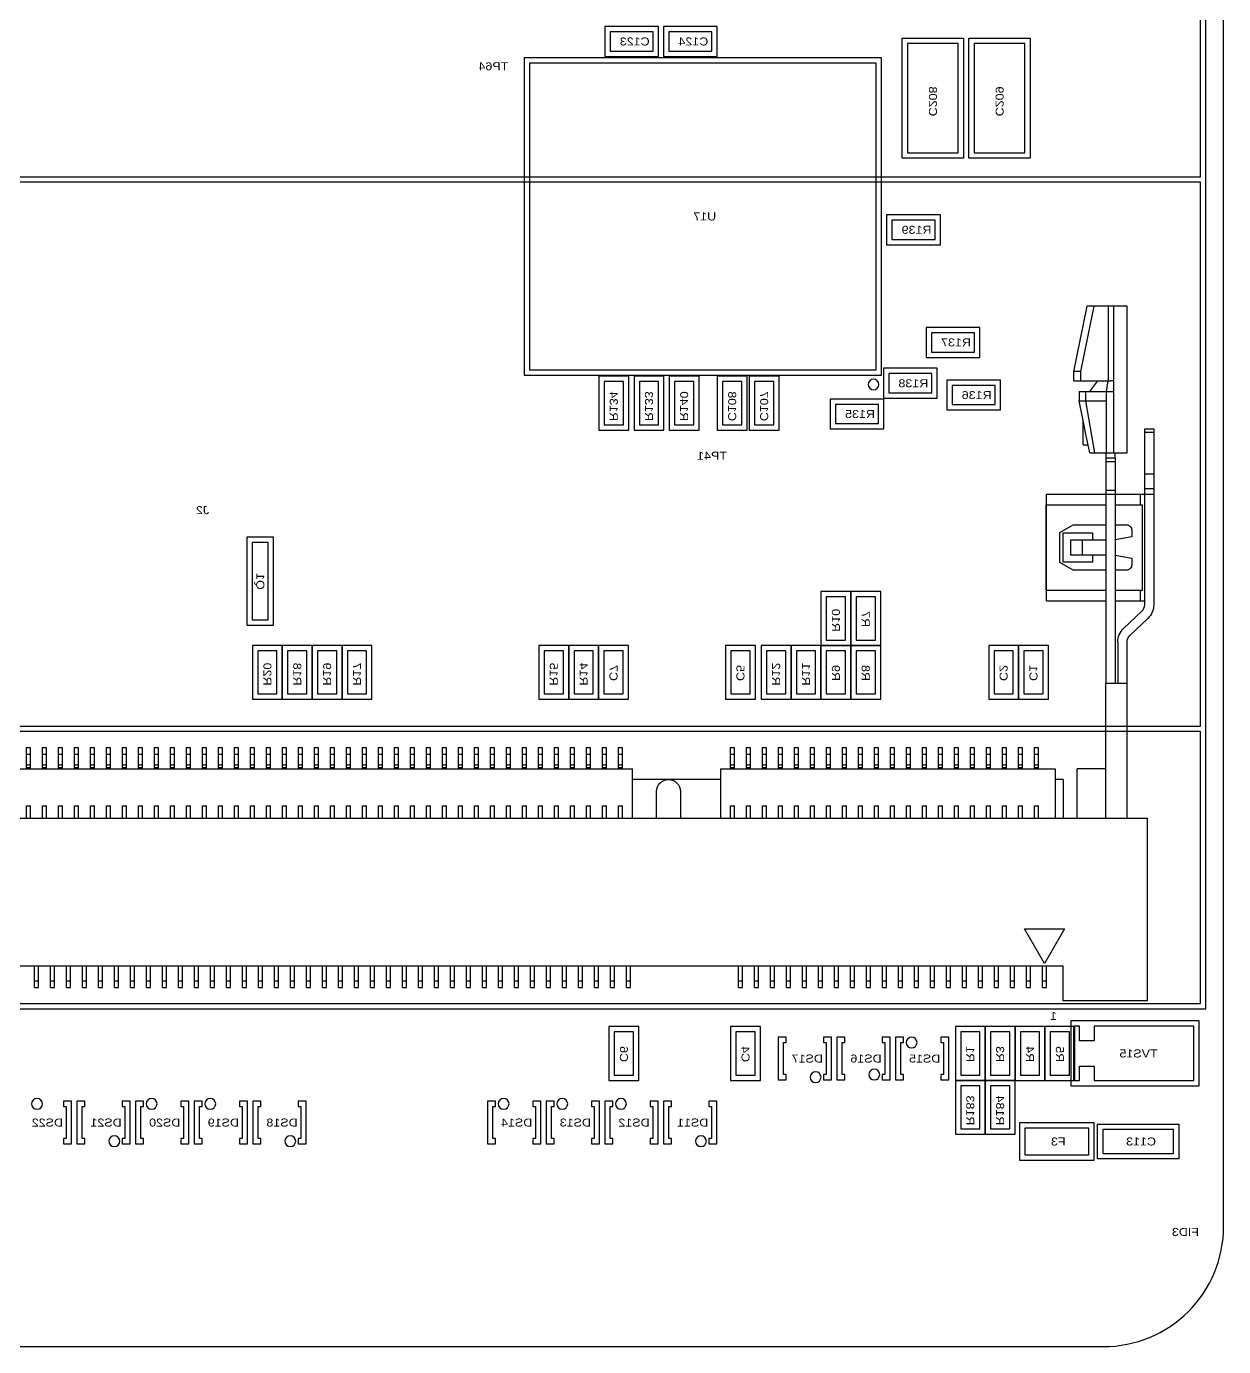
# Model space of a CAD drawing. Extents: x -90 to 0, y 0 to 90.
# Drawn here: x -44.9 to 0, y 0 to 49.5 of the extents above; entities that cross this region are included whole.
import ezdxf

# ---------------------------------------------------------------- set-up
doc = ezdxf.new("R2010")
doc.units = 0
for name, color, linetype in [('BOARD', 85, 'CONTINUOUS'), ('COMPONENTI', 12, 'CONTINUOUS'), ('REFERENCE', 142, 'CONTINUOUS')]:
    doc.layers.add(name, color=color, linetype=linetype)

msp = doc.modelspace()

# ---------------------------------------------------------------- linework, layer by layer
at = {"layer": 'BOARD'}
msp.add_lwpolyline([(-85.5, 0), (-4.5, 0, 0.414214), (0, 4.5), (0, 85.5, 0.414214), (-4.5, 90), (-85.5, 90, 0.414214), (-90, 85.5), (-90, 4.5, 0.414214)], format="xyb", close=True, dxfattribs=at)
at = {"layer": 'COMPONENTI'}
for points in [[(-0.67, 12.66), (-0.67, 50.06), (-76.07, 50.06), (-76.07, 12.66)], [(-75.87, 43.86), (-0.87, 43.86), (-0.87, 49.86), (-75.87, 49.86)], [(-23.21, 49.49), (-23.21, 48.37), (-21.19, 48.37), (-21.19, 49.49)], [(-21.39, 49.29), (-23.01, 49.29), (-23.01, 48.57), (-21.39, 48.57)], [(-18.99, 48.37), (-18.99, 49.49), (-21.01, 49.49), (-21.01, 48.37)], [(-20.81, 48.57), (-19.19, 48.57), (-19.19, 49.29), (-20.81, 49.29)], [(-12.05, 49.05), (-9.75, 49.05), (-9.75, 44.55), (-12.05, 44.55)], [(-9.55, 49.05), (-7.25, 49.05), (-7.25, 44.55), (-9.55, 44.55)], [(-9.95, 44.75), (-9.95, 48.85), (-11.85, 48.85), (-11.85, 44.75)], [(-7.45, 44.75), (-7.45, 48.85), (-9.35, 48.85), (-9.35, 44.75)], [(-26.23, 36.42), (-12.83, 36.42), (-12.83, 48.32), (-26.23, 48.32)], [(-26.03, 48.12), (-26.03, 36.62), (-13.03, 36.62), (-13.03, 48.12)], [(-75.87, 23.26), (-0.87, 23.26), (-0.87, 43.66), (-75.87, 43.66)], [(-10.62, 41.31), (-10.62, 42.43), (-12.64, 42.43), (-12.64, 41.31)], [(-12.44, 41.51), (-10.82, 41.51), (-10.82, 42.23), (-12.44, 42.23)], [(-11.16, 38.2076), (-11.16, 37.0876), (-9.14, 37.0876), (-9.14, 38.2076)], [(-9.34, 38.0076), (-10.96, 38.0076), (-10.96, 37.2876), (-9.34, 37.2876)], [(-12.76, 36.676), (-12.76, 35.556), (-10.74, 35.556), (-10.74, 36.676)], [(-22.31, 36.38), (-23.43, 36.38), (-23.43, 34.36), (-22.31, 34.36)], [(-22.51, 34.56), (-22.51, 36.18), (-23.23, 36.18), (-23.23, 34.56)], [(-20.99, 36.38), (-22.11, 36.38), (-22.11, 34.36), (-20.99, 34.36)], [(-21.19, 34.56), (-21.19, 36.18), (-21.91, 36.18), (-21.91, 34.56)], [(-20.79, 34.36), (-19.67, 34.36), (-19.67, 36.38), (-20.79, 36.38)], [(-20.59, 36.18), (-20.59, 34.56), (-19.87, 34.56), (-19.87, 36.18)], [(-18.99, 34.36), (-17.87, 34.36), (-17.87, 36.38), (-18.99, 36.38)], [(-18.79, 36.18), (-18.79, 34.56), (-18.07, 34.56), (-18.07, 36.18)], [(-17.79, 34.36), (-16.67, 34.36), (-16.67, 36.38), (-17.79, 36.38)], [(-17.59, 36.18), (-17.59, 34.56), (-16.87, 34.56), (-16.87, 36.18)], [(-10.94, 36.476), (-12.56, 36.476), (-12.56, 35.756), (-10.94, 35.756)], [(-8.365, 35.1146), (-8.365, 36.2346), (-10.385, 36.2346), (-10.385, 35.1146)], [(-10.185, 35.3146), (-8.565, 35.3146), (-8.565, 36.0346), (-10.185, 36.0346)], [(-12.74, 34.4046), (-12.74, 35.5246), (-14.76, 35.5246), (-14.76, 34.4046)], [(-14.56, 34.6046), (-12.94, 34.6046), (-12.94, 35.3246), (-14.56, 35.3246)], [(-35.625, 30.35), (-36.625, 30.35), (-36.625, 27.05), (-35.625, 27.05)], [(-35.825, 27.25), (-35.825, 30.15), (-36.425, 30.15), (-36.425, 27.25)], [(-13.98, 28.31), (-15.1, 28.31), (-15.1, 26.29), (-13.98, 26.29)], [(-12.86, 28.31), (-13.98, 28.31), (-13.98, 26.29), (-12.86, 26.29)], [(-14.18, 26.49), (-14.18, 28.11), (-14.9, 28.11), (-14.9, 26.49)], [(-13.06, 26.49), (-13.06, 28.11), (-13.78, 28.11), (-13.78, 26.49)], [(-35.3, 26.29), (-36.42, 26.29), (-36.42, 24.27), (-35.3, 24.27)], [(-34.18, 26.29), (-35.3, 26.29), (-35.3, 24.27), (-34.18, 24.27)], [(-34.18, 24.27), (-33.06, 24.27), (-33.06, 26.29), (-34.18, 26.29)], [(-33.06, 24.27), (-31.94, 24.27), (-31.94, 26.29), (-33.06, 26.29)], [(-25.68, 24.27), (-24.56, 24.27), (-24.56, 26.29), (-25.68, 26.29)], [(-24.56, 24.27), (-23.44, 24.27), (-23.44, 26.29), (-24.56, 26.29)], [(-23.44, 24.27), (-22.32, 24.27), (-22.32, 26.29), (-23.44, 26.29)], [(-18.68, 24.27), (-17.56, 24.27), (-17.56, 26.29), (-18.68, 26.29)], [(-17.34, 24.27), (-16.22, 24.27), (-16.22, 26.29), (-17.34, 26.29)], [(-16.22, 24.27), (-15.1, 24.27), (-15.1, 26.29), (-16.22, 26.29)], [(-15.1, 24.27), (-13.98, 24.27), (-13.98, 26.29), (-15.1, 26.29)], [(-13.98, 24.27), (-12.86, 24.27), (-12.86, 26.29), (-13.98, 26.29)], [(-8.81, 24.27), (-7.69, 24.27), (-7.69, 26.29), (-8.81, 26.29)], [(-7.69, 24.27), (-6.57, 24.27), (-6.57, 26.29), (-7.69, 26.29)], [(-35.5, 24.47), (-35.5, 26.09), (-36.22, 26.09), (-36.22, 24.47)], [(-34.38, 24.47), (-34.38, 26.09), (-35.1, 26.09), (-35.1, 24.47)], [(-33.98, 26.09), (-33.98, 24.47), (-33.26, 24.47), (-33.26, 26.09)], [(-32.86, 26.09), (-32.86, 24.47), (-32.14, 24.47), (-32.14, 26.09)], [(-25.48, 26.09), (-25.48, 24.47), (-24.76, 24.47), (-24.76, 26.09)], [(-24.36, 26.09), (-24.36, 24.47), (-23.64, 24.47), (-23.64, 26.09)], [(-23.24, 26.09), (-23.24, 24.47), (-22.52, 24.47), (-22.52, 26.09)], [(-18.48, 26.09), (-18.48, 24.47), (-17.76, 24.47), (-17.76, 26.09)], [(-17.14, 26.09), (-17.14, 24.47), (-16.42, 24.47), (-16.42, 26.09)], [(-16.02, 26.09), (-16.02, 24.47), (-15.3, 24.47), (-15.3, 26.09)], [(-14.9, 26.09), (-14.9, 24.47), (-14.18, 24.47), (-14.18, 26.09)], [(-13.78, 26.09), (-13.78, 24.47), (-13.06, 24.47), (-13.06, 26.09)], [(-8.61, 26.09), (-8.61, 24.47), (-7.89, 24.47), (-7.89, 26.09)], [(-7.49, 26.09), (-7.49, 24.47), (-6.77, 24.47), (-6.77, 26.09)], [(-75.87, 12.86), (-0.87, 12.86), (-0.87, 23.06), (-75.87, 23.06)], [(-23.05, 9.98), (-21.93, 9.98), (-21.93, 12), (-23.05, 12)], [(-18.49, 9.98), (-17.37, 9.98), (-17.37, 12), (-18.49, 12)], [(-8.94, 12), (-10.06, 12), (-10.06, 9.98), (-8.94, 9.98)], [(-7.82, 12), (-8.94, 12), (-8.94, 9.98), (-7.82, 9.98)], [(-6.7, 12), (-7.82, 12), (-7.82, 9.98), (-6.7, 9.98)], [(-5.58, 12), (-6.7, 12), (-6.7, 9.98), (-5.58, 9.98)], [(-0.92, 9.77), (-0.92, 12.21), (-5.73, 12.21), (-5.73, 9.77)], [(-4.8562, 9.97), (-1.12, 9.97), (-1.12, 12.01), (-4.8562, 12.01), (-4.8562, 11.465), (-5.41, 11.465), (-5.41, 12.01), (-5.63, 12.01), (-5.63, 9.97), (-5.41, 9.97), (-5.41, 10.515), (-4.8562, 10.515)], [(-22.85, 11.8), (-22.85, 10.18), (-22.13, 10.18), (-22.13, 11.8)], [(-18.29, 11.8), (-18.29, 10.18), (-17.57, 10.18), (-17.57, 11.8)], [(-16.4, 10), (-16.4, 10.2), (-16.5, 10.2), (-16.5, 11.4), (-16.4, 11.4), (-16.4, 11.6), (-16.7, 11.6), (-16.7, 10)], [(-14.7, 10), (-14.7, 11.6), (-15, 11.6), (-15, 11.4), (-14.9, 11.4), (-14.9, 10.2), (-15, 10.2), (-15, 10)], [(-14.2, 10), (-14.2, 10.2), (-14.3, 10.2), (-14.3, 11.4), (-14.2, 11.4), (-14.2, 11.6), (-14.5, 11.6), (-14.5, 10)], [(-12.5, 10), (-12.5, 11.6), (-12.8, 11.6), (-12.8, 11.4), (-12.7, 11.4), (-12.7, 10.2), (-12.8, 10.2), (-12.8, 10)], [(-12.3, 11.6), (-12.3, 10), (-12, 10), (-12, 10.2), (-12.1, 10.2), (-12.1, 11.4), (-12, 11.4), (-12, 11.6)], [(-10.6, 11.6), (-10.6, 11.4), (-10.5, 11.4), (-10.5, 10.2), (-10.6, 10.2), (-10.6, 10), (-10.3, 10), (-10.3, 11.6)], [(-9.14, 10.18), (-9.14, 11.8), (-9.86, 11.8), (-9.86, 10.18)], [(-8.02, 10.18), (-8.02, 11.8), (-8.74, 11.8), (-8.74, 10.18)], [(-6.9, 10.18), (-6.9, 11.8), (-7.62, 11.8), (-7.62, 10.18)], [(-5.78, 10.18), (-5.78, 11.8), (-6.5, 11.8), (-6.5, 10.18)], [(-10.06, 7.96), (-8.94, 7.96), (-8.94, 9.98), (-10.06, 9.98)], [(-8.94, 7.96), (-7.82, 7.96), (-7.82, 9.98), (-8.94, 9.98)], [(-9.86, 9.78), (-9.86, 8.16), (-9.14, 8.16), (-9.14, 9.78)], [(-8.74, 9.78), (-8.74, 8.16), (-8.02, 8.16), (-8.02, 9.78)], [(-43.5, 9.2), (-43.5, 9), (-43.4, 9), (-43.4, 7.8), (-43.5, 7.8), (-43.5, 7.6), (-43.2, 7.6), (-43.2, 9.2)], [(-42.7, 7.6), (-42.7, 7.8), (-42.8, 7.8), (-42.8, 9), (-42.7, 9), (-42.7, 9.2), (-43, 9.2), (-43, 7.6)], [(-41, 7.6), (-41, 9.2), (-41.3, 9.2), (-41.3, 9), (-41.2, 9), (-41.2, 7.8), (-41.3, 7.8), (-41.3, 7.6)], [(-40.8, 9.2), (-40.8, 7.6), (-40.5, 7.6), (-40.5, 7.8), (-40.6, 7.8), (-40.6, 9), (-40.5, 9), (-40.5, 9.2)], [(-39.1, 9.2), (-39.1, 9), (-39, 9), (-39, 7.8), (-39.1, 7.8), (-39.1, 7.6), (-38.8, 7.6), (-38.8, 9.2)], [(-38.6, 9.2), (-38.6, 7.6), (-38.3, 7.6), (-38.3, 7.8), (-38.4, 7.8), (-38.4, 9), (-38.3, 9), (-38.3, 9.2)], [(-36.9, 9.2), (-36.9, 9), (-36.8, 9), (-36.8, 7.8), (-36.9, 7.8), (-36.9, 7.6), (-36.6, 7.6), (-36.6, 9.2)], [(-36.1, 7.6), (-36.1, 7.8), (-36.2, 7.8), (-36.2, 9), (-36.1, 9), (-36.1, 9.2), (-36.4, 9.2), (-36.4, 7.6)], [(-34.4, 7.6), (-34.4, 9.2), (-34.7, 9.2), (-34.7, 9), (-34.6, 9), (-34.6, 7.8), (-34.7, 7.8), (-34.7, 7.6)], [(-27.6, 9.2), (-27.6, 7.6), (-27.3, 7.6), (-27.3, 7.8), (-27.4, 7.8), (-27.4, 9), (-27.3, 9), (-27.3, 9.2)], [(-25.9, 9.2), (-25.9, 9), (-25.8, 9), (-25.8, 7.8), (-25.9, 7.8), (-25.9, 7.6), (-25.6, 7.6), (-25.6, 9.2)], [(-25.4, 9.2), (-25.4, 7.6), (-25.1, 7.6), (-25.1, 7.8), (-25.2, 7.8), (-25.2, 9), (-25.1, 9), (-25.1, 9.2)], [(-23.7, 9.2), (-23.7, 9), (-23.6, 9), (-23.6, 7.8), (-23.7, 7.8), (-23.7, 7.6), (-23.4, 7.6), (-23.4, 9.2)], [(-23.2, 9.2), (-23.2, 7.6), (-22.9, 7.6), (-22.9, 7.8), (-23, 7.8), (-23, 9), (-22.9, 9), (-22.9, 9.2)], [(-21.5, 9.2), (-21.5, 9), (-21.4, 9), (-21.4, 7.8), (-21.5, 7.8), (-21.5, 7.6), (-21.2, 7.6), (-21.2, 9.2)], [(-20.7, 7.6), (-20.7, 7.8), (-20.8, 7.8), (-20.8, 9), (-20.7, 9), (-20.7, 9.2), (-21, 9.2), (-21, 7.6)], [(-19, 7.6), (-19, 9.2), (-19.3, 9.2), (-19.3, 9), (-19.2, 9), (-19.2, 7.8), (-19.3, 7.8), (-19.3, 7.6)], [(-4.85, 6.99), (-4.85, 8.39), (-7.65, 8.39), (-7.65, 6.99)], [(-7.45, 7.19), (-5.05, 7.19), (-5.05, 8.19), (-7.45, 8.19)], [(-4.735, 7.04), (-4.735, 8.34), (-1.685, 8.34), (-1.685, 7.04)], [(-1.885, 8.14), (-4.535, 8.14), (-4.535, 7.24), (-1.885, 7.24)]]:
    msp.add_lwpolyline(points, close=True, dxfattribs=at)
for points in [[(-5.62, 36.56), (-5.115, 39.01)], [(-5.3598, 36.56), (-4.8556, 39.01)], [(-3.62, 39.01), (-5.115, 39.01)], [(-4.3259, 39.01), (-4.3259, 36.21)], [(-4.12, 33.51), (-4.12, 39.01)], [(-3.62, 33.51), (-3.62, 39.01)], [(-5.62, 36.21), (-5.62, 36.56)], [(-5.3598, 36.56), (-5.62, 36.56)], [(-5.62, 36.21), (-4.3259, 36.21)], [(-5.3598, 36.21), (-5.3598, 36.56)], [(-5.0157, 35.81), (-4.72, 36.21)], [(-4.3869, 35.81), (-4.3259, 36.21)], [(-4.1466, 36.21), (-4.12, 36.21)], [(-5.4207, 35.81), (-5.4207, 35.46)], [(-5.4207, 35.81), (-4.12, 35.81)], [(-5.1653, 35.46), (-5.1653, 35.81)], [(-4.3869, 33.51), (-4.3869, 35.81)], [(-5.4207, 35.46), (-4.3869, 35.46)], [(-5.2792, 34.7796), (-5.4207, 35.46)], [(-4.8318, 33.51), (-5.1653, 35.46)], [(-5.1497, 34.148), (-5.2792, 34.7796)], [(-5.27, 33.81), (-5.27, 34.7346)], [(-2.97, 34.41), (-2.97, 27.81)], [(-2.97, 34.41), (-2.62, 34.41)], [(-2.62, 34.2718), (-2.97, 34.2718)], [(-2.62, 34.41), (-2.62, 27.81)], [(-5.27, 33.81), (-5.082, 33.81)], [(-5.0559, 33.6799), (-5.1497, 34.148)], [(-5.0224, 33.51), (-5.0559, 33.6799)], [(-5.0227, 33.51), (-5.0559, 33.6799)], [(-5.0227, 33.51), (-3.62, 33.51)], [(-4.42, 33.51), (-4.42, 33.31)], [(-4.42, 33.31), (-4.42, 24.86)], [(-4.07, 33.31), (-4.42, 33.31)], [(-4.07, 33.1709), (-4.42, 33.1709)], [(-4.07, 33.31), (-4.07, 33.51)], [(-4.07, 33.31), (-4.07, 24.86)], [(-2.62, 32.7128), (-2.97, 32.7128)], [(-6.645, 27.96), (-6.645, 31.96)], [(-6.645, 31.96), (-4.42, 31.96)], [(-4.07, 32.0991), (-4.42, 32.0991)], [(-4.42, 31.96), (-4.07, 31.96)], [(-4.07, 31.96), (-2.62, 31.96)], [(-3.12, 31.56), (-3.12, 31.96)], [(-2.62, 32.16), (-2.97, 32.16)], [(-6.67, 31.56), (-6.67, 28.36)], [(-6.67, 31.56), (-4.42, 31.56)], [(-4.07, 31.56), (-3.045, 31.56)], [(-3.045, 28.36), (-3.045, 31.56)], [(-6.145, 30.5213), (-5.645, 30.81)], [(-5.645, 30.81), (-4.42, 30.81)], [(-4.07, 30.81), (-3.645, 30.81)], [(-6.145, 29.3987), (-6.145, 30.5213)], [(-6.02, 29.41), (-6.02, 30.51)], [(-6.02, 30.51), (-4.92, 30.51)], [(-5.745, 30.235), (-5.745, 29.685)], [(-4.42, 30.235), (-5.745, 30.235)], [(-5.295, 29.685), (-5.295, 30.235)], [(-4.92, 30.51), (-4.92, 30.235)], [(-3.445, 30.36), (-4.07, 30.2484)], [(-3.445, 30.61), (-3.445, 30.36)], [(-5.645, 29.11), (-6.145, 29.3987)], [(-4.92, 29.41), (-6.02, 29.41)], [(-5.745, 29.685), (-4.42, 29.685)], [(-4.92, 29.685), (-4.92, 29.41)], [(-4.07, 29.6716), (-3.445, 29.56)], [(-3.445, 29.56), (-3.445, 29.31)], [(-4.42, 29.11), (-5.645, 29.11)], [(-3.645, 29.11), (-4.07, 29.11)], [(-6.67, 28.36), (-4.42, 28.36)], [(-4.07, 28.36), (-3.045, 28.36)], [(-3.12, 27.96), (-3.12, 28.36)], [(-6.645, 27.96), (-4.42, 27.96)], [(-4.07, 27.96), (-2.97, 27.96)], [(-3.0791, 27.5561), (-3.7518, 26.9178)], [(-3.5109, 26.6639), (-2.8382, 27.3022)], [(-3.97, 26.41), (-3.97, 24.86)], [(-3.62, 19.81), (-3.62, 26.41)], [(-4.42, 19.81), (-4.42, 24.86)], [(-3.62, 24.86), (-4.42, 24.86)], [(-44.895, 22.46), (-44.745, 22.46)], [(-44.895, 21.66), (-44.895, 22.46)], [(-44.745, 21.66), (-44.745, 22.46)], [(-44.295, 22.46), (-44.145, 22.46)], [(-44.295, 21.66), (-44.295, 22.46)], [(-44.145, 21.66), (-44.145, 22.46)], [(-43.695, 22.46), (-43.545, 22.46)], [(-43.695, 21.66), (-43.695, 22.46)], [(-43.545, 21.66), (-43.545, 22.46)], [(-43.095, 22.46), (-42.945, 22.46)], [(-43.095, 21.66), (-43.095, 22.46)], [(-42.945, 21.66), (-42.945, 22.46)], [(-42.495, 22.46), (-42.345, 22.46)], [(-42.495, 21.66), (-42.495, 22.46)], [(-42.345, 21.66), (-42.345, 22.46)], [(-41.895, 22.46), (-41.745, 22.46)], [(-41.895, 21.66), (-41.895, 22.46)], [(-41.745, 21.66), (-41.745, 22.46)], [(-41.295, 22.46), (-41.145, 22.46)], [(-41.295, 21.66), (-41.295, 22.46)], [(-41.145, 21.66), (-41.145, 22.46)], [(-40.695, 22.46), (-40.545, 22.46)], [(-40.695, 21.66), (-40.695, 22.46)], [(-40.545, 21.66), (-40.545, 22.46)], [(-40.095, 22.46), (-39.945, 22.46)], [(-40.095, 21.66), (-40.095, 22.46)], [(-39.945, 21.66), (-39.945, 22.46)], [(-39.495, 22.46), (-39.345, 22.46)], [(-39.495, 21.66), (-39.495, 22.46)], [(-39.345, 21.66), (-39.345, 22.46)], [(-38.895, 22.46), (-38.745, 22.46)], [(-38.895, 21.66), (-38.895, 22.46)], [(-38.745, 21.66), (-38.745, 22.46)], [(-38.295, 22.46), (-38.145, 22.46)], [(-38.295, 21.66), (-38.295, 22.46)], [(-38.145, 21.66), (-38.145, 22.46)], [(-37.695, 22.46), (-37.545, 22.46)], [(-37.695, 21.66), (-37.695, 22.46)], [(-37.545, 21.66), (-37.545, 22.46)], [(-37.095, 22.46), (-36.945, 22.46)], [(-37.095, 21.66), (-37.095, 22.46)], [(-36.945, 21.66), (-36.945, 22.46)], [(-36.495, 22.46), (-36.345, 22.46)], [(-36.495, 21.66), (-36.495, 22.46)], [(-36.345, 21.66), (-36.345, 22.46)], [(-35.895, 22.46), (-35.745, 22.46)], [(-35.895, 21.66), (-35.895, 22.46)], [(-35.745, 21.66), (-35.745, 22.46)], [(-35.295, 22.46), (-35.145, 22.46)], [(-35.295, 21.66), (-35.295, 22.46)], [(-35.145, 21.66), (-35.145, 22.46)], [(-34.695, 22.46), (-34.545, 22.46)], [(-34.695, 21.66), (-34.695, 22.46)], [(-34.545, 21.66), (-34.545, 22.46)], [(-34.095, 22.46), (-33.945, 22.46)], [(-34.095, 21.66), (-34.095, 22.46)], [(-33.945, 21.66), (-33.945, 22.46)], [(-33.495, 22.46), (-33.345, 22.46)], [(-33.495, 21.66), (-33.495, 22.46)], [(-33.345, 21.66), (-33.345, 22.46)], [(-32.895, 21.66), (-32.895, 22.46)], [(-32.895, 22.46), (-32.745, 22.46)], [(-32.745, 21.66), (-32.745, 22.46)], [(-32.295, 21.66), (-32.295, 22.46)], [(-32.295, 22.46), (-32.145, 22.46)], [(-32.145, 21.66), (-32.145, 22.46)], [(-31.695, 21.66), (-31.695, 22.46)], [(-31.695, 22.46), (-31.545, 22.46)], [(-31.545, 21.66), (-31.545, 22.46)], [(-31.095, 21.66), (-31.095, 22.46)], [(-31.095, 22.46), (-30.945, 22.46)], [(-30.945, 21.66), (-30.945, 22.46)], [(-30.495, 21.66), (-30.495, 22.46)], [(-30.495, 22.46), (-30.345, 22.46)], [(-30.345, 21.66), (-30.345, 22.46)], [(-29.895, 21.66), (-29.895, 22.46)], [(-29.895, 22.46), (-29.745, 22.46)], [(-29.745, 21.66), (-29.745, 22.46)], [(-29.295, 21.66), (-29.295, 22.46)], [(-29.295, 22.46), (-29.145, 22.46)], [(-29.145, 21.66), (-29.145, 22.46)], [(-28.695, 21.66), (-28.695, 22.46)], [(-28.695, 22.46), (-28.545, 22.46)], [(-28.545, 21.66), (-28.545, 22.46)], [(-28.095, 21.66), (-28.095, 22.46)], [(-28.095, 22.46), (-27.945, 22.46)], [(-27.945, 21.66), (-27.945, 22.46)], [(-27.495, 21.66), (-27.495, 22.46)], [(-27.495, 22.46), (-27.345, 22.46)], [(-27.345, 21.66), (-27.345, 22.46)], [(-26.895, 21.66), (-26.895, 22.46)], [(-26.895, 22.46), (-26.745, 22.46)], [(-26.745, 21.66), (-26.745, 22.46)], [(-26.295, 21.66), (-26.295, 22.46)], [(-26.295, 22.46), (-26.145, 22.46)], [(-26.145, 21.66), (-26.145, 22.46)], [(-25.695, 21.66), (-25.695, 22.46)], [(-25.695, 22.46), (-25.545, 22.46)], [(-25.545, 21.66), (-25.545, 22.46)], [(-25.095, 21.66), (-25.095, 22.46)], [(-25.095, 22.46), (-24.945, 22.46)], [(-24.945, 21.66), (-24.945, 22.46)], [(-24.495, 21.66), (-24.495, 22.46)], [(-24.495, 22.46), (-24.345, 22.46)], [(-24.345, 21.66), (-24.345, 22.46)], [(-23.895, 21.66), (-23.895, 22.46)], [(-23.895, 22.46), (-23.745, 22.46)], [(-23.745, 21.66), (-23.745, 22.46)], [(-23.295, 21.66), (-23.295, 22.46)], [(-23.295, 22.46), (-23.145, 22.46)], [(-23.145, 21.66), (-23.145, 22.46)], [(-22.695, 21.66), (-22.695, 22.46)], [(-22.695, 22.46), (-22.545, 22.46)], [(-22.545, 21.66), (-22.545, 22.46)], [(-18.495, 21.66), (-18.495, 22.46)], [(-18.495, 22.46), (-18.345, 22.46)], [(-18.345, 21.66), (-18.345, 22.46)], [(-17.895, 21.66), (-17.895, 22.46)], [(-17.895, 22.46), (-17.745, 22.46)], [(-17.745, 21.66), (-17.745, 22.46)], [(-17.295, 21.66), (-17.295, 22.46)], [(-17.295, 22.46), (-17.145, 22.46)], [(-17.145, 21.66), (-17.145, 22.46)], [(-16.695, 21.66), (-16.695, 22.46)], [(-16.695, 22.46), (-16.545, 22.46)], [(-16.545, 21.66), (-16.545, 22.46)], [(-16.095, 21.66), (-16.095, 22.46)], [(-16.095, 22.46), (-15.945, 22.46)], [(-15.945, 21.66), (-15.945, 22.46)], [(-15.495, 21.66), (-15.495, 22.46)], [(-15.495, 22.46), (-15.345, 22.46)], [(-15.345, 21.66), (-15.345, 22.46)], [(-14.895, 21.66), (-14.895, 22.46)], [(-14.895, 22.46), (-14.745, 22.46)], [(-14.745, 21.66), (-14.745, 22.46)], [(-14.295, 21.66), (-14.295, 22.46)], [(-14.295, 22.46), (-14.145, 22.46)], [(-14.145, 21.66), (-14.145, 22.46)], [(-13.695, 21.66), (-13.695, 22.46)], [(-13.695, 22.46), (-13.545, 22.46)], [(-13.545, 21.66), (-13.545, 22.46)], [(-13.095, 21.66), (-13.095, 22.46)], [(-13.095, 22.46), (-12.945, 22.46)], [(-12.945, 21.66), (-12.945, 22.46)], [(-12.495, 21.66), (-12.495, 22.46)], [(-12.495, 22.46), (-12.345, 22.46)], [(-12.345, 21.66), (-12.345, 22.46)], [(-11.895, 21.66), (-11.895, 22.46)], [(-11.895, 22.46), (-11.745, 22.46)], [(-11.745, 21.66), (-11.745, 22.46)], [(-11.295, 21.66), (-11.295, 22.46)], [(-11.295, 22.46), (-11.145, 22.46)], [(-11.145, 21.66), (-11.145, 22.46)], [(-10.695, 21.66), (-10.695, 22.46)], [(-10.695, 22.46), (-10.545, 22.46)], [(-10.545, 21.66), (-10.545, 22.46)], [(-10.095, 21.66), (-10.095, 22.46)], [(-10.095, 22.46), (-9.945, 22.46)], [(-9.945, 21.66), (-9.945, 22.46)], [(-9.495, 21.66), (-9.495, 22.46)], [(-9.495, 22.46), (-9.345, 22.46)], [(-9.345, 21.66), (-9.345, 22.46)], [(-8.895, 21.66), (-8.895, 22.46)], [(-8.895, 22.46), (-8.745, 22.46)], [(-8.745, 21.66), (-8.745, 22.46)], [(-8.295, 21.66), (-8.295, 22.46)], [(-8.295, 22.46), (-8.145, 22.46)], [(-8.145, 21.66), (-8.145, 22.46)], [(-7.695, 21.66), (-7.695, 22.46)], [(-7.695, 22.46), (-7.545, 22.46)], [(-7.545, 21.66), (-7.545, 22.46)], [(-7.095, 21.66), (-7.095, 22.46)], [(-7.095, 22.46), (-6.945, 22.46)], [(-6.945, 21.66), (-6.945, 22.46)], [(-44.895, 22.21), (-44.745, 22.21)], [(-44.895, 21.81), (-44.745, 21.81)], [(-44.295, 22.21), (-44.145, 22.21)], [(-44.295, 21.81), (-44.145, 21.81)], [(-43.695, 22.21), (-43.545, 22.21)], [(-43.695, 21.81), (-43.545, 21.81)], [(-43.095, 22.21), (-42.945, 22.21)], [(-43.095, 21.81), (-42.945, 21.81)], [(-42.495, 22.21), (-42.345, 22.21)], [(-42.495, 21.81), (-42.345, 21.81)], [(-41.895, 22.21), (-41.745, 22.21)], [(-41.895, 21.81), (-41.745, 21.81)], [(-41.295, 22.21), (-41.145, 22.21)], [(-41.295, 21.81), (-41.145, 21.81)], [(-40.695, 22.21), (-40.545, 22.21)], [(-40.695, 21.81), (-40.545, 21.81)], [(-40.095, 22.21), (-39.945, 22.21)], [(-40.095, 21.81), (-39.945, 21.81)], [(-39.495, 22.21), (-39.345, 22.21)], [(-39.495, 21.81), (-39.345, 21.81)], [(-38.895, 22.21), (-38.745, 22.21)], [(-38.895, 21.81), (-38.745, 21.81)], [(-38.295, 22.21), (-38.145, 22.21)], [(-38.295, 21.81), (-38.145, 21.81)], [(-37.695, 22.21), (-37.545, 22.21)], [(-37.695, 21.81), (-37.545, 21.81)], [(-37.095, 22.21), (-36.945, 22.21)], [(-37.095, 21.81), (-36.945, 21.81)], [(-36.495, 22.21), (-36.345, 22.21)], [(-36.495, 21.81), (-36.345, 21.81)], [(-35.895, 22.21), (-35.745, 22.21)], [(-35.895, 21.81), (-35.745, 21.81)], [(-35.295, 22.21), (-35.145, 22.21)], [(-35.295, 21.81), (-35.145, 21.81)], [(-34.695, 22.21), (-34.545, 22.21)], [(-34.695, 21.81), (-34.545, 21.81)], [(-34.095, 22.21), (-33.945, 22.21)], [(-34.095, 21.81), (-33.945, 21.81)], [(-33.495, 22.21), (-33.345, 22.21)], [(-33.495, 21.81), (-33.345, 21.81)], [(-32.895, 22.21), (-32.745, 22.21)], [(-32.895, 21.81), (-32.745, 21.81)], [(-32.295, 22.21), (-32.145, 22.21)], [(-32.295, 21.81), (-32.145, 21.81)], [(-31.695, 22.21), (-31.545, 22.21)], [(-31.695, 21.81), (-31.545, 21.81)], [(-31.095, 22.21), (-30.945, 22.21)], [(-31.095, 21.81), (-30.945, 21.81)], [(-30.495, 22.21), (-30.345, 22.21)], [(-30.495, 21.81), (-30.345, 21.81)], [(-29.895, 22.21), (-29.745, 22.21)], [(-29.895, 21.81), (-29.745, 21.81)], [(-29.295, 22.21), (-29.145, 22.21)], [(-29.295, 21.81), (-29.145, 21.81)], [(-28.695, 22.21), (-28.545, 22.21)], [(-28.695, 21.81), (-28.545, 21.81)], [(-28.095, 22.21), (-27.945, 22.21)], [(-28.095, 21.81), (-27.945, 21.81)], [(-27.495, 22.21), (-27.345, 22.21)], [(-27.495, 21.81), (-27.345, 21.81)], [(-26.895, 22.21), (-26.745, 22.21)], [(-26.895, 21.81), (-26.745, 21.81)], [(-26.295, 22.21), (-26.145, 22.21)], [(-26.295, 21.81), (-26.145, 21.81)], [(-25.695, 22.21), (-25.545, 22.21)], [(-25.695, 21.81), (-25.545, 21.81)], [(-25.095, 22.21), (-24.945, 22.21)], [(-25.095, 21.81), (-24.945, 21.81)], [(-24.495, 22.21), (-24.345, 22.21)], [(-24.495, 21.81), (-24.345, 21.81)], [(-23.895, 22.21), (-23.745, 22.21)], [(-23.895, 21.81), (-23.745, 21.81)], [(-23.295, 22.21), (-23.145, 22.21)], [(-23.295, 21.81), (-23.145, 21.81)], [(-22.695, 22.21), (-22.545, 22.21)], [(-22.695, 21.81), (-22.545, 21.81)], [(-18.495, 22.21), (-18.345, 22.21)], [(-18.495, 21.81), (-18.345, 21.81)], [(-17.895, 22.21), (-17.745, 22.21)], [(-17.895, 21.81), (-17.745, 21.81)], [(-17.295, 22.21), (-17.145, 22.21)], [(-17.295, 21.81), (-17.145, 21.81)], [(-16.695, 22.21), (-16.545, 22.21)], [(-16.695, 21.81), (-16.545, 21.81)], [(-16.095, 22.21), (-15.945, 22.21)], [(-16.095, 21.81), (-15.945, 21.81)], [(-15.495, 22.21), (-15.345, 22.21)], [(-15.495, 21.81), (-15.345, 21.81)], [(-14.895, 22.21), (-14.745, 22.21)], [(-14.895, 21.81), (-14.745, 21.81)], [(-14.295, 22.21), (-14.145, 22.21)], [(-14.295, 21.81), (-14.145, 21.81)], [(-13.695, 22.21), (-13.545, 22.21)], [(-13.695, 21.81), (-13.545, 21.81)], [(-13.095, 22.21), (-12.945, 22.21)], [(-13.095, 21.81), (-12.945, 21.81)], [(-12.495, 22.21), (-12.345, 22.21)], [(-12.495, 21.81), (-12.345, 21.81)], [(-11.895, 22.21), (-11.745, 22.21)], [(-11.895, 21.81), (-11.745, 21.81)], [(-11.295, 22.21), (-11.145, 22.21)], [(-11.295, 21.81), (-11.145, 21.81)], [(-10.695, 22.21), (-10.545, 22.21)], [(-10.695, 21.81), (-10.545, 21.81)], [(-10.095, 22.21), (-9.945, 22.21)], [(-10.095, 21.81), (-9.945, 21.81)], [(-9.495, 22.21), (-9.345, 22.21)], [(-9.495, 21.81), (-9.345, 21.81)], [(-8.895, 22.21), (-8.745, 22.21)], [(-8.895, 21.81), (-8.745, 21.81)], [(-8.295, 22.21), (-8.145, 22.21)], [(-8.295, 21.81), (-8.145, 21.81)], [(-7.695, 22.21), (-7.545, 22.21)], [(-7.695, 21.81), (-7.545, 21.81)], [(-7.095, 22.21), (-6.945, 22.21)], [(-7.095, 21.81), (-6.945, 21.81)], [(-70.72, 21.66), (-22.17, 21.66)], [(-44.895, 21.71), (-44.745, 21.71)], [(-44.295, 21.71), (-44.145, 21.71)], [(-43.695, 21.71), (-43.545, 21.71)], [(-43.095, 21.71), (-42.945, 21.71)], [(-42.495, 21.71), (-42.345, 21.71)], [(-41.895, 21.71), (-41.745, 21.71)], [(-41.295, 21.71), (-41.145, 21.71)], [(-40.695, 21.71), (-40.545, 21.71)], [(-40.095, 21.71), (-39.945, 21.71)], [(-39.495, 21.71), (-39.345, 21.71)], [(-38.895, 21.71), (-38.745, 21.71)], [(-38.295, 21.71), (-38.145, 21.71)], [(-37.695, 21.71), (-37.545, 21.71)], [(-37.095, 21.71), (-36.945, 21.71)], [(-36.495, 21.71), (-36.345, 21.71)], [(-35.895, 21.71), (-35.745, 21.71)], [(-35.295, 21.71), (-35.145, 21.71)], [(-34.695, 21.71), (-34.545, 21.71)], [(-34.095, 21.71), (-33.945, 21.71)], [(-33.495, 21.71), (-33.345, 21.71)], [(-32.895, 21.71), (-32.745, 21.71)], [(-32.295, 21.71), (-32.145, 21.71)], [(-31.695, 21.71), (-31.545, 21.71)], [(-31.095, 21.71), (-30.945, 21.71)], [(-30.495, 21.71), (-30.345, 21.71)], [(-29.895, 21.71), (-29.745, 21.71)], [(-29.295, 21.71), (-29.145, 21.71)], [(-28.695, 21.71), (-28.545, 21.71)], [(-28.095, 21.71), (-27.945, 21.71)], [(-27.495, 21.71), (-27.345, 21.71)], [(-26.895, 21.71), (-26.745, 21.71)], [(-26.295, 21.71), (-26.145, 21.71)], [(-25.695, 21.71), (-25.545, 21.71)], [(-25.095, 21.71), (-24.945, 21.71)], [(-24.495, 21.71), (-24.345, 21.71)], [(-23.895, 21.71), (-23.745, 21.71)], [(-23.295, 21.71), (-23.145, 21.71)], [(-22.695, 21.71), (-22.545, 21.71)], [(-22.17, 19.81), (-22.17, 21.66)], [(-18.87, 21.66), (-18.87, 19.81)], [(-18.87, 21.66), (-6.32, 21.66)], [(-18.495, 21.71), (-18.345, 21.71)], [(-17.895, 21.71), (-17.745, 21.71)], [(-17.295, 21.71), (-17.145, 21.71)], [(-16.695, 21.71), (-16.545, 21.71)], [(-16.095, 21.71), (-15.945, 21.71)], [(-15.495, 21.71), (-15.345, 21.71)], [(-14.895, 21.71), (-14.745, 21.71)], [(-14.295, 21.71), (-14.145, 21.71)], [(-13.695, 21.71), (-13.545, 21.71)], [(-13.095, 21.71), (-12.945, 21.71)], [(-12.495, 21.71), (-12.345, 21.71)], [(-11.895, 21.71), (-11.745, 21.71)], [(-11.295, 21.71), (-11.145, 21.71)], [(-10.695, 21.71), (-10.545, 21.71)], [(-10.095, 21.71), (-9.945, 21.71)], [(-9.495, 21.71), (-9.345, 21.71)], [(-8.895, 21.71), (-8.745, 21.71)], [(-8.295, 21.71), (-8.145, 21.71)], [(-7.695, 21.71), (-7.545, 21.71)], [(-7.095, 21.71), (-6.945, 21.71)], [(-6.32, 21.66), (-6.32, 19.81)], [(-5.49, 19.81), (-5.49, 21.66)], [(-4.42, 21.66), (-5.49, 21.66)], [(-18.87, 21.26), (-22.17, 21.26)], [(-21.27, 19.81), (-21.27, 20.81)], [(-20.37, 20.81), (-20.37, 19.81)], [(-6.02, 21.26), (-6.32, 21.26)], [(-6.02, 21.26), (-6.02, 19.81)], [(-73.87, 19.81), (-2.87, 19.81)], [(-44.895, 20.2686), (-44.745, 20.2686)], [(-44.895, 19.81), (-44.895, 20.2686)], [(-44.745, 19.81), (-44.745, 20.2686)], [(-44.295, 20.2686), (-44.145, 20.2686)], [(-44.295, 19.81), (-44.295, 20.2686)], [(-44.145, 19.81), (-44.145, 20.2686)], [(-43.695, 20.2686), (-43.545, 20.2686)], [(-43.695, 19.81), (-43.695, 20.2686)], [(-43.545, 19.81), (-43.545, 20.2686)], [(-43.095, 20.2686), (-42.945, 20.2686)], [(-43.095, 19.81), (-43.095, 20.2686)], [(-42.945, 19.81), (-42.945, 20.2686)], [(-42.495, 20.2686), (-42.345, 20.2686)], [(-42.495, 19.81), (-42.495, 20.2686)], [(-42.345, 19.81), (-42.345, 20.2686)], [(-41.895, 20.2686), (-41.745, 20.2686)], [(-41.895, 19.81), (-41.895, 20.2686)], [(-41.745, 19.81), (-41.745, 20.2686)], [(-41.295, 20.2686), (-41.145, 20.2686)], [(-41.295, 19.81), (-41.295, 20.2686)], [(-41.145, 19.81), (-41.145, 20.2686)], [(-40.695, 20.2686), (-40.545, 20.2686)], [(-40.695, 19.81), (-40.695, 20.2686)], [(-40.545, 19.81), (-40.545, 20.2686)], [(-40.095, 20.2686), (-39.945, 20.2686)], [(-40.095, 19.81), (-40.095, 20.2686)], [(-39.945, 19.81), (-39.945, 20.2686)], [(-39.495, 20.2686), (-39.345, 20.2686)], [(-39.495, 19.81), (-39.495, 20.2686)], [(-39.345, 19.81), (-39.345, 20.2686)], [(-38.895, 20.2686), (-38.745, 20.2686)], [(-38.895, 19.81), (-38.895, 20.2686)], [(-38.745, 19.81), (-38.745, 20.2686)], [(-38.295, 20.2686), (-38.145, 20.2686)], [(-38.295, 19.81), (-38.295, 20.2686)], [(-38.145, 19.81), (-38.145, 20.2686)], [(-37.695, 20.2686), (-37.545, 20.2686)], [(-37.695, 19.81), (-37.695, 20.2686)], [(-37.545, 19.81), (-37.545, 20.2686)], [(-37.095, 20.2686), (-36.945, 20.2686)], [(-37.095, 19.81), (-37.095, 20.2686)], [(-36.945, 19.81), (-36.945, 20.2686)], [(-36.495, 20.2686), (-36.345, 20.2686)], [(-36.495, 19.81), (-36.495, 20.2686)], [(-36.345, 19.81), (-36.345, 20.2686)], [(-35.895, 20.2686), (-35.745, 20.2686)], [(-35.895, 19.81), (-35.895, 20.2686)], [(-35.745, 19.81), (-35.745, 20.2686)], [(-35.295, 20.2686), (-35.145, 20.2686)], [(-35.295, 19.81), (-35.295, 20.2686)], [(-35.145, 19.81), (-35.145, 20.2686)], [(-34.695, 20.2686), (-34.545, 20.2686)], [(-34.695, 19.81), (-34.695, 20.2686)], [(-34.545, 19.81), (-34.545, 20.2686)], [(-34.095, 20.2686), (-33.945, 20.2686)], [(-34.095, 19.81), (-34.095, 20.2686)], [(-33.945, 19.81), (-33.945, 20.2686)], [(-33.495, 20.2686), (-33.345, 20.2686)], [(-33.495, 19.81), (-33.495, 20.2686)], [(-33.345, 19.81), (-33.345, 20.2686)], [(-32.895, 20.2686), (-32.745, 20.2686)], [(-32.895, 19.81), (-32.895, 20.2686)], [(-32.745, 19.81), (-32.745, 20.2686)], [(-32.295, 20.2686), (-32.145, 20.2686)], [(-32.295, 19.81), (-32.295, 20.2686)], [(-32.145, 19.81), (-32.145, 20.2686)], [(-31.695, 20.2686), (-31.545, 20.2686)], [(-31.695, 19.81), (-31.695, 20.2686)], [(-31.545, 19.81), (-31.545, 20.2686)], [(-31.095, 20.2686), (-30.945, 20.2686)], [(-31.095, 19.81), (-31.095, 20.2686)], [(-30.945, 19.81), (-30.945, 20.2686)], [(-30.495, 20.2686), (-30.345, 20.2686)], [(-30.495, 19.81), (-30.495, 20.2686)], [(-30.345, 19.81), (-30.345, 20.2686)], [(-29.895, 19.81), (-29.895, 20.2686)], [(-29.895, 20.2686), (-29.745, 20.2686)], [(-29.745, 19.81), (-29.745, 20.2686)], [(-29.295, 19.81), (-29.295, 20.2686)], [(-29.295, 20.2686), (-29.145, 20.2686)], [(-29.145, 19.81), (-29.145, 20.2686)], [(-28.695, 19.81), (-28.695, 20.2686)], [(-28.695, 20.2686), (-28.545, 20.2686)], [(-28.545, 19.81), (-28.545, 20.2686)], [(-28.095, 19.81), (-28.095, 20.2686)], [(-28.095, 20.2686), (-27.945, 20.2686)], [(-27.945, 19.81), (-27.945, 20.2686)], [(-27.495, 19.81), (-27.495, 20.2686)], [(-27.495, 20.2686), (-27.345, 20.2686)], [(-27.345, 19.81), (-27.345, 20.2686)], [(-26.895, 19.81), (-26.895, 20.2686)], [(-26.895, 20.2686), (-26.745, 20.2686)], [(-26.745, 19.81), (-26.745, 20.2686)], [(-26.295, 19.81), (-26.295, 20.2686)], [(-26.295, 20.2686), (-26.145, 20.2686)], [(-26.145, 19.81), (-26.145, 20.2686)], [(-25.695, 19.81), (-25.695, 20.2686)], [(-25.695, 20.2686), (-25.545, 20.2686)], [(-25.545, 19.81), (-25.545, 20.2686)], [(-25.095, 19.81), (-25.095, 20.2686)], [(-25.095, 20.2686), (-24.945, 20.2686)], [(-24.945, 19.81), (-24.945, 20.2686)], [(-24.495, 19.81), (-24.495, 20.2686)], [(-24.495, 20.2686), (-24.345, 20.2686)], [(-24.345, 19.81), (-24.345, 20.2686)], [(-23.895, 19.81), (-23.895, 20.2686)], [(-23.895, 20.2686), (-23.745, 20.2686)], [(-23.745, 19.81), (-23.745, 20.2686)], [(-23.295, 19.81), (-23.295, 20.2686)], [(-23.295, 20.2686), (-23.145, 20.2686)], [(-23.145, 19.81), (-23.145, 20.2686)], [(-22.695, 19.81), (-22.695, 20.2686)], [(-22.695, 20.2686), (-22.545, 20.2686)], [(-22.545, 19.81), (-22.545, 20.2686)], [(-18.495, 19.81), (-18.495, 20.2686)], [(-18.495, 20.2686), (-18.345, 20.2686)], [(-18.345, 19.81), (-18.345, 20.2686)], [(-17.895, 19.81), (-17.895, 20.2686)], [(-17.895, 20.2686), (-17.745, 20.2686)], [(-17.745, 19.81), (-17.745, 20.2686)], [(-17.295, 19.81), (-17.295, 20.2686)], [(-17.295, 20.2686), (-17.145, 20.2686)], [(-17.145, 19.81), (-17.145, 20.2686)], [(-16.695, 19.81), (-16.695, 20.2686)], [(-16.695, 20.2686), (-16.545, 20.2686)], [(-16.545, 19.81), (-16.545, 20.2686)], [(-16.095, 19.81), (-16.095, 20.2686)], [(-16.095, 20.2686), (-15.945, 20.2686)], [(-15.945, 19.81), (-15.945, 20.2686)], [(-15.495, 19.81), (-15.495, 20.2686)], [(-15.495, 20.2686), (-15.345, 20.2686)], [(-15.345, 19.81), (-15.345, 20.2686)], [(-14.895, 19.81), (-14.895, 20.2686)], [(-14.895, 20.2686), (-14.745, 20.2686)], [(-14.745, 19.81), (-14.745, 20.2686)], [(-14.295, 19.81), (-14.295, 20.2686)], [(-14.295, 20.2686), (-14.145, 20.2686)], [(-14.145, 19.81), (-14.145, 20.2686)], [(-13.695, 19.81), (-13.695, 20.2686)], [(-13.695, 20.2686), (-13.545, 20.2686)], [(-13.545, 19.81), (-13.545, 20.2686)], [(-13.095, 19.81), (-13.095, 20.2686)], [(-13.095, 20.2686), (-12.945, 20.2686)], [(-12.945, 19.81), (-12.945, 20.2686)], [(-12.495, 19.81), (-12.495, 20.2686)], [(-12.495, 20.2686), (-12.345, 20.2686)], [(-12.345, 19.81), (-12.345, 20.2686)], [(-11.895, 19.81), (-11.895, 20.2686)], [(-11.895, 20.2686), (-11.745, 20.2686)], [(-11.745, 19.81), (-11.745, 20.2686)], [(-11.295, 19.81), (-11.295, 20.2686)], [(-11.295, 20.2686), (-11.145, 20.2686)], [(-11.145, 19.81), (-11.145, 20.2686)], [(-10.695, 19.81), (-10.695, 20.2686)], [(-10.695, 20.2686), (-10.545, 20.2686)], [(-10.545, 19.81), (-10.545, 20.2686)], [(-10.095, 19.81), (-10.095, 20.2686)], [(-10.095, 20.2686), (-9.945, 20.2686)], [(-9.945, 19.81), (-9.945, 20.2686)], [(-9.495, 19.81), (-9.495, 20.2686)], [(-9.495, 20.2686), (-9.345, 20.2686)], [(-9.345, 19.81), (-9.345, 20.2686)], [(-8.895, 19.81), (-8.895, 20.2686)], [(-8.895, 20.2686), (-8.745, 20.2686)], [(-8.745, 19.81), (-8.745, 20.2686)], [(-8.295, 19.81), (-8.295, 20.2686)], [(-8.295, 20.2686), (-8.145, 20.2686)], [(-8.145, 19.81), (-8.145, 20.2686)], [(-7.695, 19.81), (-7.695, 20.2686)], [(-7.695, 20.2686), (-7.545, 20.2686)], [(-7.545, 19.81), (-7.545, 20.2686)], [(-7.095, 19.81), (-7.095, 20.2686)], [(-7.095, 20.2686), (-6.945, 20.2686)], [(-6.945, 19.81), (-6.945, 20.2686)], [(-2.87, 19.81), (-2.87, 12.96)], [(-6.72, 14.36), (-7.47, 15.66)], [(-7.47, 15.66), (-5.97, 15.66)], [(-5.97, 15.66), (-6.72, 14.36)], [(-6.02, 14.26), (-70.72, 14.26)], [(-44.595, 13.46), (-44.595, 14.26)], [(-44.445, 13.46), (-44.445, 14.26)], [(-43.995, 13.46), (-43.995, 14.26)], [(-43.845, 13.46), (-43.845, 14.26)], [(-43.395, 13.46), (-43.395, 14.26)], [(-43.245, 13.46), (-43.245, 14.26)], [(-42.795, 13.46), (-42.795, 14.26)], [(-42.645, 13.46), (-42.645, 14.26)], [(-42.195, 13.46), (-42.195, 14.26)], [(-42.045, 13.46), (-42.045, 14.26)], [(-41.595, 13.46), (-41.595, 14.26)], [(-41.445, 13.46), (-41.445, 14.26)], [(-40.995, 13.46), (-40.995, 14.26)], [(-40.845, 13.46), (-40.845, 14.26)], [(-40.395, 13.46), (-40.395, 14.26)], [(-40.245, 13.46), (-40.245, 14.26)], [(-39.795, 13.46), (-39.795, 14.26)], [(-39.645, 13.46), (-39.645, 14.26)], [(-39.195, 13.46), (-39.195, 14.26)], [(-39.045, 13.46), (-39.045, 14.26)], [(-38.595, 13.46), (-38.595, 14.26)], [(-38.445, 13.46), (-38.445, 14.26)], [(-37.995, 13.46), (-37.995, 14.26)], [(-37.845, 13.46), (-37.845, 14.26)], [(-37.395, 13.46), (-37.395, 14.26)], [(-37.245, 13.46), (-37.245, 14.26)], [(-36.795, 13.46), (-36.795, 14.26)], [(-36.645, 13.46), (-36.645, 14.26)], [(-36.195, 13.46), (-36.195, 14.26)], [(-36.045, 13.46), (-36.045, 14.26)], [(-35.595, 13.46), (-35.595, 14.26)], [(-35.445, 13.46), (-35.445, 14.26)], [(-34.995, 13.46), (-34.995, 14.26)], [(-34.845, 13.46), (-34.845, 14.26)], [(-34.395, 13.46), (-34.395, 14.26)], [(-34.245, 13.46), (-34.245, 14.26)], [(-33.795, 13.46), (-33.795, 14.26)], [(-33.645, 13.46), (-33.645, 14.26)], [(-33.195, 13.46), (-33.195, 14.26)], [(-33.045, 13.46), (-33.045, 14.26)], [(-32.595, 13.46), (-32.595, 14.26)], [(-32.445, 13.46), (-32.445, 14.26)], [(-31.995, 13.46), (-31.995, 14.26)], [(-31.845, 13.46), (-31.845, 14.26)], [(-31.395, 13.46), (-31.395, 14.26)], [(-31.245, 13.46), (-31.245, 14.26)], [(-30.795, 13.46), (-30.795, 14.26)], [(-30.645, 13.46), (-30.645, 14.26)], [(-30.195, 13.46), (-30.195, 14.26)], [(-30.045, 13.46), (-30.045, 14.26)], [(-29.595, 13.46), (-29.595, 14.26)], [(-29.445, 13.46), (-29.445, 14.26)], [(-28.995, 13.46), (-28.995, 14.26)], [(-28.845, 13.46), (-28.845, 14.26)], [(-28.395, 13.46), (-28.395, 14.26)], [(-28.245, 13.46), (-28.245, 14.26)], [(-27.795, 13.46), (-27.795, 14.26)], [(-27.645, 13.46), (-27.645, 14.26)], [(-27.195, 13.46), (-27.195, 14.26)], [(-27.045, 13.46), (-27.045, 14.26)], [(-26.595, 13.46), (-26.595, 14.26)], [(-26.445, 13.46), (-26.445, 14.26)], [(-25.995, 13.46), (-25.995, 14.26)], [(-25.845, 13.46), (-25.845, 14.26)], [(-25.395, 13.46), (-25.395, 14.26)], [(-25.245, 13.46), (-25.245, 14.26)], [(-24.795, 13.46), (-24.795, 14.26)], [(-24.645, 13.46), (-24.645, 14.26)], [(-24.195, 13.46), (-24.195, 14.26)], [(-24.045, 13.46), (-24.045, 14.26)], [(-23.595, 13.46), (-23.595, 14.26)], [(-23.445, 13.46), (-23.445, 14.26)], [(-22.995, 13.46), (-22.995, 14.26)], [(-22.845, 13.46), (-22.845, 14.26)], [(-22.395, 13.46), (-22.395, 14.26)], [(-22.245, 13.46), (-22.245, 14.26)], [(-18.195, 13.46), (-18.195, 14.26)], [(-18.045, 13.46), (-18.045, 14.26)], [(-17.595, 13.46), (-17.595, 14.26)], [(-17.445, 13.46), (-17.445, 14.26)], [(-16.995, 13.46), (-16.995, 14.26)], [(-16.845, 13.46), (-16.845, 14.26)], [(-16.395, 13.46), (-16.395, 14.26)], [(-16.245, 13.46), (-16.245, 14.26)], [(-15.795, 13.46), (-15.795, 14.26)], [(-15.645, 13.46), (-15.645, 14.26)], [(-15.195, 13.46), (-15.195, 14.26)], [(-15.045, 13.46), (-15.045, 14.26)], [(-14.595, 13.46), (-14.595, 14.26)], [(-14.445, 13.46), (-14.445, 14.26)], [(-13.995, 13.46), (-13.995, 14.26)], [(-13.845, 13.46), (-13.845, 14.26)], [(-13.395, 13.46), (-13.395, 14.26)], [(-13.245, 13.46), (-13.245, 14.26)], [(-12.795, 13.46), (-12.795, 14.26)], [(-12.645, 13.46), (-12.645, 14.26)], [(-12.195, 13.46), (-12.195, 14.26)], [(-12.045, 13.46), (-12.045, 14.26)], [(-11.595, 13.46), (-11.595, 14.26)], [(-11.445, 13.46), (-11.445, 14.26)], [(-10.995, 13.46), (-10.995, 14.26)], [(-10.845, 13.46), (-10.845, 14.26)], [(-10.395, 13.46), (-10.395, 14.26)], [(-10.245, 13.46), (-10.245, 14.26)], [(-9.795, 13.46), (-9.795, 14.26)], [(-9.645, 13.46), (-9.645, 14.26)], [(-9.195, 13.46), (-9.195, 14.26)], [(-9.045, 13.46), (-9.045, 14.26)], [(-8.595, 13.46), (-8.595, 14.26)], [(-8.445, 13.46), (-8.445, 14.26)], [(-7.995, 13.46), (-7.995, 14.26)], [(-7.845, 13.46), (-7.845, 14.26)], [(-7.395, 13.46), (-7.395, 14.26)], [(-7.245, 13.46), (-7.245, 14.26)], [(-6.795, 13.46), (-6.795, 14.26)], [(-6.645, 13.46), (-6.645, 14.26)], [(-6.02, 12.96), (-6.02, 14.26)], [(-44.595, 13.71), (-44.445, 13.71)], [(-44.595, 13.46), (-44.445, 13.46)], [(-43.995, 13.71), (-43.845, 13.71)], [(-43.995, 13.46), (-43.845, 13.46)], [(-43.395, 13.71), (-43.245, 13.71)], [(-43.395, 13.46), (-43.245, 13.46)], [(-42.795, 13.71), (-42.645, 13.71)], [(-42.795, 13.46), (-42.645, 13.46)], [(-42.195, 13.71), (-42.045, 13.71)], [(-42.195, 13.46), (-42.045, 13.46)], [(-41.595, 13.71), (-41.445, 13.71)], [(-41.595, 13.46), (-41.445, 13.46)], [(-40.995, 13.71), (-40.845, 13.71)], [(-40.995, 13.46), (-40.845, 13.46)], [(-40.395, 13.71), (-40.245, 13.71)], [(-40.395, 13.46), (-40.245, 13.46)], [(-39.795, 13.71), (-39.645, 13.71)], [(-39.795, 13.46), (-39.645, 13.46)], [(-39.195, 13.71), (-39.045, 13.71)], [(-39.195, 13.46), (-39.045, 13.46)], [(-38.595, 13.71), (-38.445, 13.71)], [(-38.595, 13.46), (-38.445, 13.46)], [(-37.995, 13.71), (-37.845, 13.71)], [(-37.995, 13.46), (-37.845, 13.46)], [(-37.395, 13.71), (-37.245, 13.71)], [(-37.395, 13.46), (-37.245, 13.46)], [(-36.795, 13.71), (-36.645, 13.71)], [(-36.795, 13.46), (-36.645, 13.46)], [(-36.195, 13.71), (-36.045, 13.71)], [(-36.195, 13.46), (-36.045, 13.46)], [(-35.595, 13.71), (-35.445, 13.71)], [(-35.595, 13.46), (-35.445, 13.46)], [(-34.995, 13.71), (-34.845, 13.71)], [(-34.995, 13.46), (-34.845, 13.46)], [(-34.395, 13.71), (-34.245, 13.71)], [(-34.395, 13.46), (-34.245, 13.46)], [(-33.795, 13.71), (-33.645, 13.71)], [(-33.795, 13.46), (-33.645, 13.46)], [(-33.195, 13.71), (-33.045, 13.71)], [(-33.195, 13.46), (-33.045, 13.46)], [(-32.595, 13.71), (-32.445, 13.71)], [(-32.595, 13.46), (-32.445, 13.46)], [(-31.995, 13.71), (-31.845, 13.71)], [(-31.995, 13.46), (-31.845, 13.46)], [(-31.395, 13.71), (-31.245, 13.71)], [(-31.395, 13.46), (-31.245, 13.46)], [(-30.795, 13.71), (-30.645, 13.71)], [(-30.795, 13.46), (-30.645, 13.46)], [(-30.195, 13.71), (-30.045, 13.71)], [(-30.195, 13.46), (-30.045, 13.46)], [(-29.595, 13.71), (-29.445, 13.71)], [(-29.595, 13.46), (-29.445, 13.46)], [(-28.995, 13.71), (-28.845, 13.71)], [(-28.995, 13.46), (-28.845, 13.46)], [(-28.395, 13.71), (-28.245, 13.71)], [(-28.395, 13.46), (-28.245, 13.46)], [(-27.795, 13.71), (-27.645, 13.71)], [(-27.795, 13.46), (-27.645, 13.46)], [(-27.195, 13.71), (-27.045, 13.71)], [(-27.195, 13.46), (-27.045, 13.46)], [(-26.595, 13.71), (-26.445, 13.71)], [(-26.595, 13.46), (-26.445, 13.46)], [(-25.995, 13.71), (-25.845, 13.71)], [(-25.995, 13.46), (-25.845, 13.46)], [(-25.395, 13.71), (-25.245, 13.71)], [(-25.395, 13.46), (-25.245, 13.46)], [(-24.795, 13.71), (-24.645, 13.71)], [(-24.795, 13.46), (-24.645, 13.46)], [(-24.195, 13.71), (-24.045, 13.71)], [(-24.195, 13.46), (-24.045, 13.46)], [(-23.595, 13.71), (-23.445, 13.71)], [(-23.595, 13.46), (-23.445, 13.46)], [(-22.995, 13.71), (-22.845, 13.71)], [(-22.995, 13.46), (-22.845, 13.46)], [(-22.395, 13.71), (-22.245, 13.71)], [(-22.395, 13.46), (-22.245, 13.46)], [(-18.195, 13.71), (-18.045, 13.71)], [(-18.195, 13.46), (-18.045, 13.46)], [(-17.595, 13.71), (-17.445, 13.71)], [(-17.595, 13.46), (-17.445, 13.46)], [(-16.995, 13.71), (-16.845, 13.71)], [(-16.995, 13.46), (-16.845, 13.46)], [(-16.395, 13.71), (-16.245, 13.71)], [(-16.395, 13.46), (-16.245, 13.46)], [(-15.795, 13.71), (-15.645, 13.71)], [(-15.795, 13.46), (-15.645, 13.46)], [(-15.195, 13.71), (-15.045, 13.71)], [(-15.195, 13.46), (-15.045, 13.46)], [(-14.595, 13.71), (-14.445, 13.71)], [(-14.595, 13.46), (-14.445, 13.46)], [(-13.995, 13.71), (-13.845, 13.71)], [(-13.995, 13.46), (-13.845, 13.46)], [(-13.395, 13.71), (-13.245, 13.71)], [(-13.395, 13.46), (-13.245, 13.46)], [(-12.795, 13.71), (-12.645, 13.71)], [(-12.795, 13.46), (-12.645, 13.46)], [(-12.195, 13.71), (-12.045, 13.71)], [(-12.195, 13.46), (-12.045, 13.46)], [(-11.595, 13.71), (-11.445, 13.71)], [(-11.595, 13.46), (-11.445, 13.46)], [(-10.995, 13.71), (-10.845, 13.71)], [(-10.995, 13.46), (-10.845, 13.46)], [(-10.395, 13.71), (-10.245, 13.71)], [(-10.395, 13.46), (-10.245, 13.46)], [(-9.795, 13.71), (-9.645, 13.71)], [(-9.795, 13.46), (-9.645, 13.46)], [(-9.195, 13.71), (-9.045, 13.71)], [(-9.195, 13.46), (-9.045, 13.46)], [(-8.595, 13.71), (-8.445, 13.71)], [(-8.595, 13.46), (-8.445, 13.46)], [(-7.995, 13.71), (-7.845, 13.71)], [(-7.995, 13.46), (-7.845, 13.46)], [(-7.395, 13.71), (-7.245, 13.71)], [(-7.395, 13.46), (-7.245, 13.46)], [(-6.795, 13.71), (-6.645, 13.71)], [(-6.795, 13.46), (-6.645, 13.46)], [(-2.87, 12.96), (-6.02, 12.96)]]:
    msp.add_lwpolyline(points, dxfattribs=at)
for points in [[(-12.93, 36.07, 1), (-13.33, 36.07, 1)], [(-11.4961, 11.4, 1), (-11.9039, 11.4, 1)], [(-12.8961, 10.2, 1), (-13.3039, 10.2, 1)], [(-15.0961, 10.1, 1), (-15.5039, 10.1, 1)], [(-44.2961, 9.1, 1), (-44.7039, 9.1, 1)], [(-39.9961, 9.1, 1), (-40.4039, 9.1, 1)], [(-37.7961, 9.1, 1), (-38.2039, 9.1, 1)], [(-26.7961, 9.1, 1), (-27.2039, 9.1, 1)], [(-24.5961, 9.1, 1), (-25.0039, 9.1, 1)], [(-22.3961, 9.1, 1), (-22.8039, 9.1, 1)], [(-41.3961, 7.7, 1), (-41.8039, 7.7, 1)], [(-34.7961, 7.7, 1), (-35.2039, 7.7, 1)], [(-19.3961, 7.7, 1), (-19.8039, 7.7, 1)]]:
    msp.add_lwpolyline(points, format="xyb", close=True, dxfattribs=at)
for points in [[(-4.3259, 36.21, -0.009265), (-4.2234, 36.2102)], [(-4.1466, 36.21, -0.002936), (-4.2234, 36.2101)], [(-3.645, 30.81, -0.414214), (-3.445, 30.61)], [(-3.445, 29.31, -0.414214), (-3.645, 29.11)], [(-2.97, 27.81, -0.205753), (-3.0791, 27.5561)], [(-2.62, 27.81, -0.205753), (-2.8382, 27.3022)], [(-3.97, 26.41, -0.205753), (-3.7518, 26.9178)], [(-3.62, 26.41, -0.205753), (-3.5109, 26.6639)], [(-21.27, 20.81, -1), (-20.37, 20.81)]]:
    msp.add_lwpolyline(points, format="xyb", dxfattribs=at)

# ---------------------------------------------------------------- texts
at = {"layer": 'COMPONENTI', "text_generation_flag": 2, "width": 1.166667}
msp.add_text('1', height=0.3, dxfattribs=at).set_placement((-6.25, 12.25))
at = {"layer": 'REFERENCE', "text_generation_flag": 2, "width": 1.166667}
for s, p in [('C123', (-21.525, 48.78)), ('C124', (-19.325, 48.78)), ('TP64', (-26.825, 47.85)), ('U17', (-19.03, 42.22)), ('R139', (-10.955, 41.72)), ('R137', (-9.475, 37.4976)), ('R138', (-11.075, 35.966)), ('R136', (-8.7, 35.5246)), ('R135', (-13.075, 34.8146)), ('TP41', (-18.625, 33.25)), ('J2', (-38.045, 31.21)), ('DS17', (-15.025, 10.65)), ('DS16', (-12.825, 10.65)), ('DS15', (-10.625, 10.65)), ('TVS15', (-2.475, 10.84)), ('DS22', (-43.525, 8.25)), ('DS21', (-41.325, 8.25)), ('DS20', (-39.125, 8.25)), ('DS19', (-36.925, 8.25)), ('DS18', (-34.725, 8.25)), ('DS14', (-25.925, 8.25)), ('DS13', (-23.725, 8.25)), ('DS12', (-21.525, 8.25)), ('DS11', (-19.325, 8.25)), ('F3', (-5.925, 7.54)), ('C113', (-2.535, 7.54)), ('FID3', (-0.925, 4.15))]:
    msp.add_text(s, height=0.3, dxfattribs=at).set_placement(p)
for s, p in [('C208', (-11.05, 46.125)), ('C209', (-8.55, 46.125)), ('R134', (-23.02, 34.695)), ('R133', (-21.7, 34.695)), ('R140', (-20.38, 34.695)), ('C108', (-18.58, 34.695)), ('C107', (-17.38, 34.695)), ('Q1', (-36.275, 28.375)), ('R10', (-14.69, 26.8)), ('R7', (-13.57, 26.975)), ('R20', (-36.01, 24.78)), ('R18', (-34.89, 24.78)), ('R19', (-33.77, 24.78)), ('R17', (-32.65, 24.78)), ('R15', (-25.27, 24.78)), ('R14', (-24.15, 24.78)), ('C7', (-23.03, 24.955)), ('C5', (-18.27, 24.955)), ('R12', (-16.93, 24.78)), ('R11', (-15.81, 24.78)), ('R9', (-14.69, 24.955)), ('R8', (-13.57, 24.955)), ('C2', (-8.4, 24.955)), ('C1', (-7.28, 24.955)), ('C6', (-22.64, 10.665)), ('C4', (-18.08, 10.665)), ('R1', (-9.65, 10.665)), ('R3', (-8.53, 10.665)), ('R4', (-7.41, 10.665)), ('R5', (-6.29, 10.665)), ('R183', (-9.65, 8.295)), ('R184', (-8.53, 8.295))]:
    msp.add_text(s, height=0.3, rotation=270, dxfattribs=at).set_placement(p)

doc.saveas('drawing.dxf')
